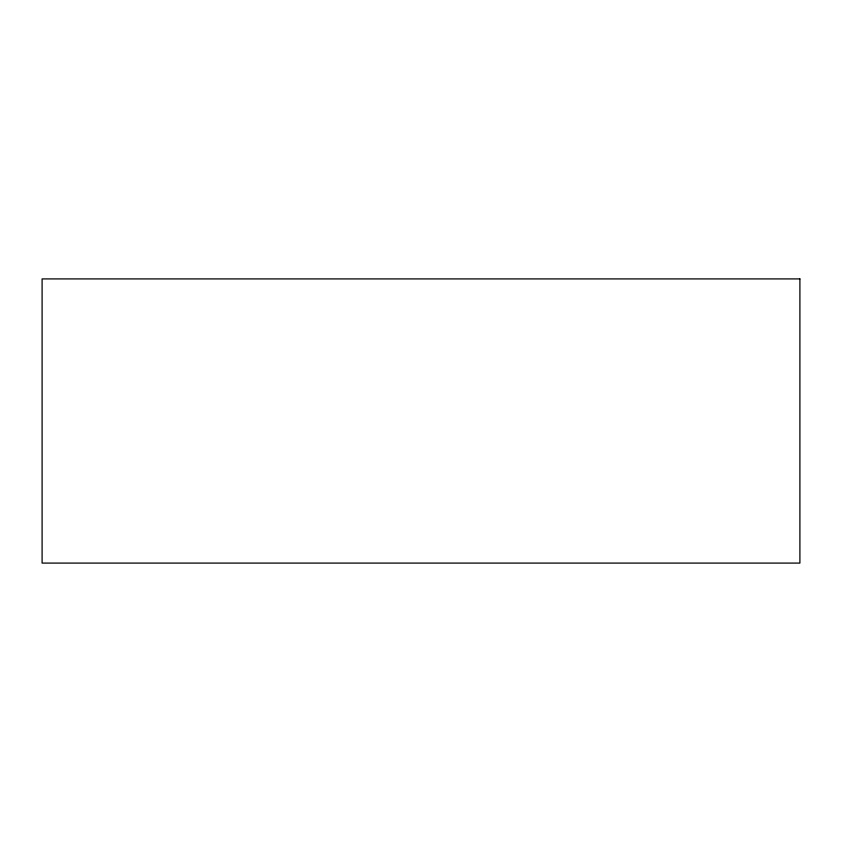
<?xml version="1.0" encoding="UTF-8"?>
<svg xmlns="http://www.w3.org/2000/svg" width="842" height="842" viewBox="0 0 842 842"><rect width="100%" height="100%" fill="white"/><g stroke="black" fill="none" stroke-linecap="round" stroke-linejoin="round"><path stroke-width="1.26" d="M799.9 278.913L42.1 278.913L42.1 563.087L799.9 563.087L799.9 278.913"/></g></svg>
